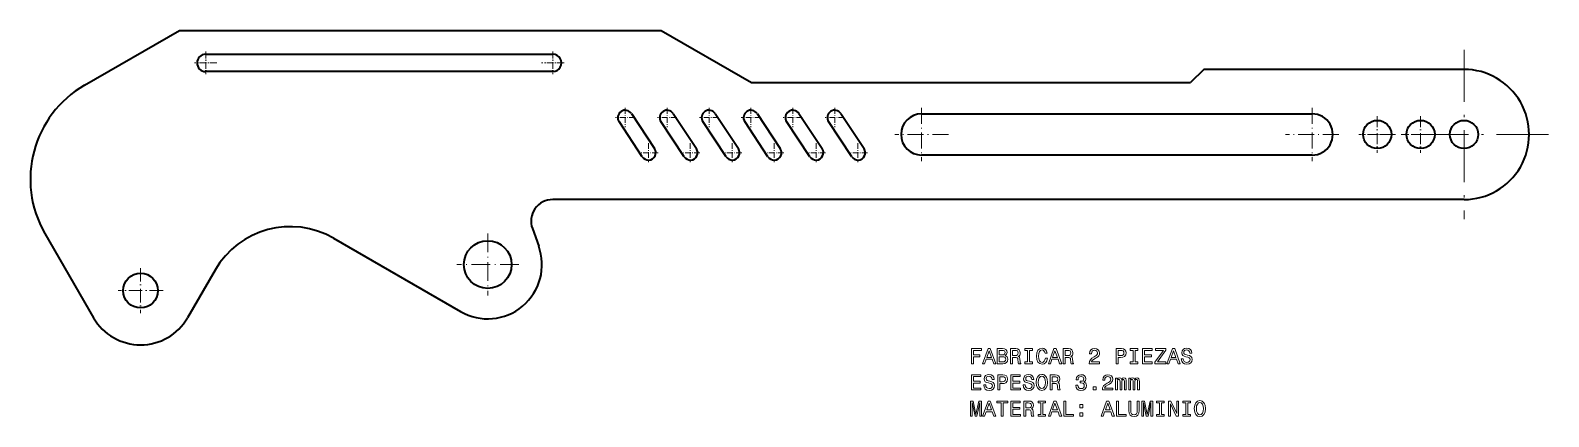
# Model space of a CAD drawing. Extents: x 37 to 387, y 96 to 185.
import ezdxf

# ---------------------------------------------------------------- set-up
doc = ezdxf.new("R2010")
doc.units = 0
doc.linetypes.add('DASHDOT', pattern=[18.5, 12, -3, 0.5, -3])

msp = doc.modelspace()

# ---------------------------------------------------------------- linework, layer by layer
at = {"color": 7, "lineweight": 35}
for p, q in [((49.797276, 172.10289), (71.702721, 184.75)), ((71.702721, 184.75), (182.702728, 184.75)), ((182.702728, 184.75), (203.487335, 172.75)), ((77.702721, 179.25), (157.702728, 179.25)), ((157.702728, 175.25), (77.702721, 175.25)), ((307.702728, 175.75), (304.702728, 172.75)), ((367.702728, 175.75), (307.702728, 175.75)), ((203.487335, 172.75), (304.702728, 172.75)), ((175.800873, 165.57959), (181.1521, 157.487473)), ((185.459229, 165.57959), (190.810455, 157.487473)), ((195.117584, 165.57959), (200.468811, 157.487473)), ((204.77594, 165.57959), (210.127167, 157.487473)), ((214.434296, 165.57959), (219.785522, 157.487473)), ((224.092651, 165.57959), (229.443878, 157.487473)), ((242.702728, 165.5), (332.702728, 165.5)), ((178.313187, 155.610123), (172.961945, 163.70224)), ((187.971542, 155.610123), (182.6203, 163.70224)), ((197.629883, 155.610123), (192.278656, 163.70224)), ((207.288239, 155.610123), (201.937012, 163.70224)), ((216.946594, 155.610123), (211.595367, 163.70224)), ((226.60495, 155.610123), (221.253723, 163.70224)), ((332.702728, 156), (242.702728, 156)), ((367.702728, 145.75), (157.686127, 145.75)), ((40.646641, 137.952255), (51.877403, 118.5)), ((107.196625, 136.815704), (136.452728, 119.924683)), ((152.987671, 139.039902), (154.448883, 135.025253)), ((79.876114, 129.495193), (73.528038, 118.5))]:
    msp.add_line(p, q, dxfattribs=at)
at = {"color": 7, "linetype": 'DASHDOT', "lineweight": 13, "ltscale": 0.13}
for p, q in [((77.702721, 179.850006), (77.702721, 174.649994)), ((157.702728, 179.850006), (157.702728, 174.649994)), ((80.302719, 177.25), (75.102722, 177.25)), ((160.302719, 177.25), (155.102722, 177.25))]:
    msp.add_line(p, q, dxfattribs=at)
at = {"color": 7, "linetype": 'DASHDOT', "lineweight": 13}
for p, q in [((367.702728, 180.25), (367.702728, 141.25)), ((387.202728, 160.75), (348.202728, 160.75))]:
    msp.add_line(p, q, dxfattribs=at)
at = {"color": 7, "linetype": 'DASHDOT', "lineweight": 13, "ltscale": 0.110614}
for p, q in [((176.593689, 164.640915), (172.169128, 164.640915)), ((174.381409, 166.85321), (174.381409, 162.428635)), ((186.252045, 164.640915), (181.827484, 164.640915)), ((184.039764, 166.85321), (184.039764, 162.428635)), ((195.9104, 164.640915), (191.48584, 164.640915)), ((193.69812, 166.85321), (193.69812, 162.428635)), ((205.568756, 164.640915), (201.144196, 164.640915)), ((203.356476, 166.85321), (203.356476, 162.428635)), ((215.227112, 164.640915), (210.802551, 164.640915)), ((213.014832, 166.85321), (213.014832, 162.428635)), ((224.885468, 164.640915), (220.460907, 164.640915)), ((222.673187, 166.85321), (222.673187, 162.428635)), ((179.732651, 158.761078), (179.732651, 154.336502)), ((189.391006, 158.761078), (189.391006, 154.336502)), ((199.049347, 158.761078), (199.049347, 154.336502)), ((208.707703, 158.761078), (208.707703, 154.336502)), ((218.366058, 158.761078), (218.366058, 154.336502)), ((228.024414, 158.761078), (228.024414, 154.336502)), ((181.944931, 156.548798), (177.520355, 156.548798))]:
    msp.add_line(p, q, dxfattribs=at)
at = {"color": 7, "linetype": 'DASHDOT', "lineweight": 13, "ltscale": 0.30875}
for p, q in [((242.702728, 166.925003), (242.702728, 154.574997)), ((332.702728, 166.925003), (332.702728, 154.574997)), ((248.877716, 160.75), (236.52771, 160.75))]:
    msp.add_line(p, q, dxfattribs=at)
at = {"color": 7, "linetype": 'DASHDOT', "lineweight": 13, "ltscale": 0.21125}
for p, q in [((347.702728, 164.975006), (347.702728, 156.524994)), ((357.702728, 164.975006), (357.702728, 156.524994)), ((351.927734, 160.75), (343.477722, 160.75)), ((361.927734, 160.75), (353.477722, 160.75))]:
    msp.add_line(p, q, dxfattribs=at)
at = {"color": 7, "linetype": 'DASHDOT', "lineweight": 13, "ltscale": 0.308749}
msp.add_line((338.877716, 160.75), (326.52774, 160.75), dxfattribs=at)
at = {"color": 7, "linetype": 'DASHDOT', "lineweight": 13, "ltscale": 0.110615}
for p, q in [((191.603302, 156.548798), (187.178711, 156.548798)), ((201.261658, 156.548798), (196.837067, 156.548798)), ((210.920013, 156.548798), (206.495422, 156.548798)), ((220.578369, 156.548798), (216.153778, 156.548798)), ((230.236725, 156.548798), (225.812134, 156.548798))]:
    msp.add_line(p, q, dxfattribs=at)
at = {"color": 7, "linetype": 'DASHDOT', "lineweight": 13, "ltscale": 0.3575}
for p, q in [((142.702728, 137.899994), (142.702728, 123.599998)), ((149.852722, 130.75), (135.552719, 130.75))]:
    msp.add_line(p, q, dxfattribs=at)
at = {"color": 7, "linetype": 'DASHDOT', "lineweight": 13, "ltscale": 0.26}
for p, q in [((62.702721, 129.949997), (62.702721, 119.550003)), ((67.902718, 124.75), (57.50272, 124.75))]:
    msp.add_line(p, q, dxfattribs=at)
at = {"color": 7, "lineweight": 13}
for points in [[(254.186874, 107.893372), (254.655899, 107.893372), (254.655899, 109.502159), (256.12851, 109.502159), (256.12851, 109.920746), (254.655899, 109.920746), (254.655899, 110.969742), (256.466431, 110.969742), (256.466431, 111.393372), (254.186874, 111.393372)], [(256.723633, 107.893372), (257.187592, 107.893372), (257.555756, 108.922188), (258.952728, 108.922188), (259.320892, 107.893372), (259.794952, 107.893372), (258.513977, 111.398415), (257.999573, 111.398415)], [(257.717133, 109.350861), (258.256775, 110.894089), (258.796387, 109.350861)], [(261.923187, 109.784584), (262.276215, 110.077087), (262.367004, 110.273773), (262.397247, 110.515854), (262.331696, 110.894089), (262.13501, 111.166428), (261.817291, 111.332855), (261.373474, 111.393372), (260.127808, 111.393372), (260.127808, 107.893372), (261.444092, 107.893372), (261.913116, 107.963974), (262.261078, 108.170746), (262.477936, 108.498558), (262.553589, 108.94236), (262.508209, 109.239914), (262.387177, 109.48703), (262.190491, 109.668587)], [(261.277649, 109.940926), (260.591766, 109.940926), (260.591766, 110.974785), (261.317993, 110.974785), (261.590332, 110.944527), (261.781982, 110.853745), (261.89798, 110.697403), (261.938324, 110.465416), (261.892944, 110.233429), (261.771881, 110.072044), (261.565125, 109.971184)], [(261.388611, 108.311958), (260.591766, 108.311958), (260.591766, 109.517288), (261.343231, 109.517288), (261.66095, 109.481987), (261.887878, 109.376083), (262.024048, 109.194527), (262.069458, 108.932274), (262.024048, 108.6549), (261.89798, 108.463257), (261.686157, 108.34726)], [(263.204163, 107.893372), (263.673187, 107.893372), (263.673187, 109.37104), (264.152283, 109.37104), (264.50531, 109.355911), (264.727234, 109.285301), (264.848267, 109.118874), (264.898682, 108.821327), (264.92392, 108.367432), (264.954163, 108.069885), (265.014679, 107.893372), (265.54422, 107.893372), (265.54422, 107.989189), (265.428223, 108.130402), (265.387878, 108.392654), (265.3526, 108.957489), (265.266846, 109.376083), (265.150848, 109.507202), (264.969299, 109.603027), (265.171021, 109.729103), (265.312225, 109.905617), (265.403015, 110.127518), (265.433289, 110.394814), (265.362671, 110.818443), (265.16095, 111.136169), (264.828094, 111.327812), (264.374207, 111.393372), (263.204163, 111.393372)], [(264.243073, 110.964699), (264.55072, 110.934441), (264.767578, 110.838615), (264.903748, 110.662102), (264.949127, 110.384727), (264.898682, 110.092216), (264.762512, 109.915703), (264.530548, 109.824928), (264.21283, 109.799713), (263.673187, 109.799713), (263.673187, 110.964699)], [(267.132843, 108.317001), (266.487305, 108.317001), (266.487305, 107.893372), (268.24234, 107.893372), (268.24234, 108.317001), (267.596832, 108.317001), (267.596832, 110.969742), (268.24234, 110.969742), (268.24234, 111.393372), (266.487305, 111.393372), (266.487305, 110.969742), (267.132843, 110.969742)], [(271.217865, 109.194527), (271.117004, 108.770897), (270.950562, 108.4683), (270.718567, 108.2817), (270.446259, 108.221184), (270.118439, 108.311958), (269.861237, 108.584297), (269.689758, 109.028099), (269.634277, 109.643372), (269.689758, 110.253601), (269.856201, 110.702446), (270.113403, 110.974785), (270.446259, 111.070602), (270.688324, 111.020172), (270.895081, 110.87896), (271.056488, 110.652016), (271.167419, 110.33934), (271.646545, 110.33934), (271.495239, 110.818443), (271.233002, 111.181557), (270.874908, 111.408501), (270.446259, 111.489197), (269.911652, 111.363113), (269.503174, 111.010086), (269.240906, 110.430115), (269.150146, 109.643372), (269.240906, 108.856628), (269.503174, 108.276657), (269.911652, 107.918587), (270.446259, 107.797554), (270.915253, 107.893372), (271.293518, 108.16066), (271.560791, 108.599426), (271.701996, 109.194527)], [(271.903748, 107.893372), (272.367706, 107.893372), (272.73587, 108.922188), (274.132843, 108.922188), (274.501007, 107.893372), (274.975067, 107.893372), (273.694092, 111.398415), (273.179688, 111.398415)], [(272.897247, 109.350861), (273.43689, 110.894089), (273.976501, 109.350861)], [(275.348267, 107.893372), (275.817291, 107.893372), (275.817291, 109.37104), (276.296387, 109.37104), (276.649414, 109.355911), (276.871307, 109.285301), (276.992371, 109.118874), (277.042786, 108.821327), (277.067993, 108.367432), (277.098267, 108.069885), (277.158783, 107.893372), (277.688324, 107.893372), (277.688324, 107.989189), (277.572327, 108.130402), (277.531982, 108.392654), (277.496674, 108.957489), (277.41095, 109.376083), (277.294952, 109.507202), (277.113403, 109.603027), (277.315125, 109.729103), (277.456329, 109.905617), (277.547119, 110.127518), (277.577362, 110.394814), (277.506775, 110.818443), (277.305023, 111.136169), (276.972168, 111.327812), (276.51828, 111.393372), (275.348267, 111.393372)], [(276.387177, 110.964699), (276.694794, 110.934441), (276.911652, 110.838615), (277.047821, 110.662102), (277.093231, 110.384727), (277.042786, 110.092216), (276.906616, 109.915703), (276.674622, 109.824928), (276.356903, 109.799713), (275.817291, 109.799713), (275.817291, 110.964699)], [(281.314392, 107.893372), (283.720032, 107.893372), (283.720032, 108.327087), (281.818726, 108.327087), (281.924622, 108.564117), (282.106201, 108.760803), (282.665985, 109.118874), (282.963531, 109.270172), (283.296387, 109.48703), (283.533417, 109.739197), (283.669586, 110.036743), (283.720032, 110.374641), (283.634277, 110.798271), (283.397247, 111.131126), (283.034149, 111.342941), (282.565125, 111.418587), (282.080963, 111.332855), (281.71283, 111.095818), (281.475769, 110.717583), (281.395081, 110.2183), (281.395081, 110.147697), (281.854034, 110.147697), (281.854034, 110.188042), (281.899414, 110.530983), (282.035583, 110.783142), (282.252441, 110.944527), (282.539917, 111), (282.832397, 110.94957), (283.049255, 110.823486), (283.190491, 110.626801), (283.240906, 110.379684), (283.205597, 110.147697), (283.109802, 109.951012), (282.948395, 109.779541), (282.726501, 109.628242), (282.428955, 109.466858), (281.934723, 109.154175), (281.586731, 108.821327), (281.379974, 108.41787), (281.314392, 107.908501)], [(287.552856, 107.893372), (288.016846, 107.893372), (288.016846, 109.37104), (288.53125, 109.37104), (289.05072, 109.396255), (289.464264, 109.572769), (289.731537, 109.915703), (289.822327, 110.384727), (289.751709, 110.818443), (289.549988, 111.136169), (289.217133, 111.327812), (288.763245, 111.393372), (287.552856, 111.393372)], [(288.637177, 110.964699), (288.939758, 110.934441), (289.161652, 110.838615), (289.292786, 110.662102), (289.338165, 110.384727), (289.28775, 110.092216), (289.151581, 109.915703), (288.919586, 109.824928), (288.601868, 109.799713), (288.016846, 109.799713), (288.016846, 110.964699)], [(291.421021, 108.317001), (290.775482, 108.317001), (290.775482, 107.893372), (292.530548, 107.893372), (292.530548, 108.317001), (291.88501, 108.317001), (291.88501, 110.969742), (292.530548, 110.969742), (292.530548, 111.393372), (290.775482, 111.393372), (290.775482, 110.969742), (291.421021, 110.969742)], [(293.629944, 107.893372), (295.848969, 107.893372), (295.848969, 108.317001), (294.093933, 108.317001), (294.093933, 109.502159), (295.657349, 109.502159), (295.657349, 109.920746), (294.093933, 109.920746), (294.093933, 110.969742), (295.808624, 110.969742), (295.808624, 111.393372), (293.629944, 111.393372)], [(296.469299, 107.893372), (298.980835, 107.893372), (298.980835, 108.317001), (297.024048, 108.317001), (298.980835, 110.994957), (298.980835, 111.393372), (296.605469, 111.393372), (296.605469, 110.969742), (298.456329, 110.969742), (296.469299, 108.296829)], [(299.227936, 107.893372), (299.691925, 107.893372), (300.060059, 108.922188), (301.457031, 108.922188), (301.825195, 107.893372), (302.299255, 107.893372), (301.01828, 111.398415), (300.503876, 111.398415)], [(300.221466, 109.350861), (300.761078, 110.894089), (301.30072, 109.350861)], [(303.000275, 109.048271), (302.541351, 109.048271), (302.642212, 108.513687), (302.894348, 108.120316), (303.282684, 107.883286), (303.80719, 107.797554), (304.32663, 107.878242), (304.714966, 108.100143), (304.962097, 108.448128), (305.052856, 108.907059), (304.977234, 109.320602), (304.765411, 109.587898), (304.422455, 109.764412), (303.963531, 109.895531), (303.57016, 109.991356), (303.312958, 110.102303), (303.166687, 110.263687), (303.121307, 110.515854), (303.166687, 110.742798), (303.297821, 110.914268), (303.499542, 111.030258), (303.776917, 111.070602), (304.059357, 111.020172), (304.28125, 110.884003), (304.42749, 110.657059), (304.498108, 110.349426), (304.957031, 110.349426), (304.957031, 110.359512), (304.876343, 110.833572), (304.639313, 111.1866), (304.266113, 111.408501), (303.76181, 111.484146), (303.307922, 111.408501), (302.954895, 111.196686), (302.727936, 110.868874), (302.647247, 110.445244), (302.712799, 110.067001), (302.904449, 109.809799), (303.207031, 109.638329), (303.620605, 109.507202), (304.029083, 109.391212), (304.336731, 109.280258), (304.523315, 109.118874), (304.588898, 108.856628), (304.528381, 108.58934), (304.37204, 108.387611), (304.13501, 108.261528), (303.827362, 108.221184), (303.484436, 108.276657), (303.222168, 108.438042), (303.055756, 108.700287)], [(254.161667, 101.846542), (256.380676, 101.846542), (256.380676, 102.270172), (254.625641, 102.270172), (254.625641, 103.45533), (256.189026, 103.45533), (256.189026, 103.873917), (254.625641, 103.873917), (254.625641, 104.922913), (256.340332, 104.922913), (256.340332, 105.346542), (254.161667, 105.346542)], [(257.45993, 103.001442), (257.001007, 103.001442), (257.101868, 102.466858), (257.354034, 102.073486), (257.74234, 101.836456), (258.266846, 101.750725), (258.786316, 101.831413), (259.174622, 102.053314), (259.421753, 102.401299), (259.512512, 102.860229), (259.43689, 103.273773), (259.225067, 103.541069), (258.882111, 103.717583), (258.423187, 103.848701), (258.029816, 103.944527), (257.772614, 104.055473), (257.626373, 104.216858), (257.580963, 104.469025), (257.626373, 104.695969), (257.757477, 104.867439), (257.959198, 104.983429), (258.236603, 105.023773), (258.519012, 104.973343), (258.740906, 104.837173), (258.887177, 104.610229), (258.957764, 104.302597), (259.416718, 104.302597), (259.416718, 104.312683), (259.335999, 104.786743), (259.098969, 105.139771), (258.725769, 105.361671), (258.221466, 105.437317), (257.767578, 105.361671), (257.414551, 105.149857), (257.187592, 104.822044), (257.106903, 104.398415), (257.172455, 104.020172), (257.364105, 103.76297), (257.666718, 103.591499), (258.080261, 103.460373), (258.488739, 103.344383), (258.796387, 103.233429), (258.983002, 103.072044), (259.048553, 102.809799), (258.988037, 102.542511), (258.831696, 102.340782), (258.594666, 102.214699), (258.287018, 102.174355), (257.944092, 102.229828), (257.681824, 102.391212), (257.515411, 102.653458)], [(260.228668, 101.846542), (260.692627, 101.846542), (260.692627, 103.324211), (261.207062, 103.324211), (261.726501, 103.349426), (262.140045, 103.52594), (262.407349, 103.868874), (262.498108, 104.337898), (262.427521, 104.771614), (262.225769, 105.08934), (261.892944, 105.280983), (261.439026, 105.346542), (260.228668, 105.346542)], [(263.269745, 101.846542), (265.488739, 101.846542), (265.488739, 102.270172), (263.733704, 102.270172), (263.733704, 103.45533), (265.297119, 103.45533), (265.297119, 103.873917), (263.733704, 103.873917), (263.733704, 104.922913), (265.448395, 104.922913), (265.448395, 105.346542), (263.269745, 105.346542)], [(266.567993, 103.001442), (266.10907, 103.001442), (266.20993, 102.466858), (266.462097, 102.073486), (266.850433, 101.836456), (267.374908, 101.750725), (267.894379, 101.831413), (268.282715, 102.053314), (268.529816, 102.401299), (268.620605, 102.860229), (268.544952, 103.273773), (268.33313, 103.541069), (267.990204, 103.717583), (267.53125, 103.848701), (267.137878, 103.944527), (266.880676, 104.055473), (266.734436, 104.216858), (266.689026, 104.469025), (266.734436, 104.695969), (266.86554, 104.867439), (267.067291, 104.983429), (267.344666, 105.023773), (267.627075, 104.973343), (267.848969, 104.837173), (267.995239, 104.610229), (268.065826, 104.302597), (268.52478, 104.302597), (268.52478, 104.312683), (268.444092, 104.786743), (268.207062, 105.139771), (267.833862, 105.361671), (267.329529, 105.437317), (266.875641, 105.361671), (266.522614, 105.149857), (266.295654, 104.822044), (266.214966, 104.398415), (266.280548, 104.020172), (266.472168, 103.76297), (266.77478, 103.591499), (267.188324, 103.460373), (267.596832, 103.344383), (267.904449, 103.233429), (268.091064, 103.072044), (268.156616, 102.809799), (268.0961, 102.542511), (267.939758, 102.340782), (267.702728, 102.214699), (267.395081, 102.174355), (267.052155, 102.229828), (266.789917, 102.391212), (266.623474, 102.653458)], [(269.104736, 103.596542), (269.195526, 102.809799), (269.457764, 102.229828), (269.866272, 101.871758), (270.400848, 101.750725), (270.930389, 101.871758), (271.343933, 102.229828), (271.601135, 102.809799), (271.69696, 103.596542), (271.601135, 104.378242), (271.490204, 104.695969), (271.343933, 104.958214), (270.930389, 105.316284), (270.678223, 105.407059), (270.400848, 105.442368), (269.861237, 105.316284), (269.452728, 104.963257), (269.195526, 104.383286)], [(269.588898, 103.596542), (269.644379, 104.206772), (269.810791, 104.655617), (270.067993, 104.927956), (270.400848, 105.023773), (270.728668, 104.927956), (270.98587, 104.650574), (271.152283, 104.201729), (271.21283, 103.596542), (271.152283, 102.986313), (270.98587, 102.537468), (270.728668, 102.265129), (270.400848, 102.174355), (270.067993, 102.265129), (269.810791, 102.537468), (269.644379, 102.98127)], [(272.312225, 101.846542), (272.78125, 101.846542), (272.78125, 103.324211), (273.260376, 103.324211), (273.613403, 103.309082), (273.835297, 103.238472), (273.956329, 103.072044), (274.006775, 102.774498), (274.031982, 102.320602), (274.062225, 102.023056), (274.122742, 101.846542), (274.652283, 101.846542), (274.652283, 101.94236), (274.536316, 102.083572), (274.495972, 102.345825), (274.460663, 102.91066), (274.374908, 103.329254), (274.258911, 103.460373), (274.077362, 103.556198), (274.279114, 103.682274), (274.420319, 103.858788), (274.511078, 104.080688), (274.541351, 104.347984), (274.470734, 104.771614), (274.269012, 105.08934), (273.936157, 105.280983), (273.482269, 105.346542), (272.312225, 105.346542)], [(278.238037, 102.945969), (278.238037, 102.91066), (278.318726, 102.426514), (278.555756, 102.0634), (278.928955, 101.831413), (279.423187, 101.745674), (279.947693, 101.831413), (280.341064, 102.053314), (280.593231, 102.406342), (280.68399, 102.860229), (280.643646, 103.157784), (280.532715, 103.399857), (280.351135, 103.586456), (280.10907, 103.722626), (280.43689, 103.994957), (280.552887, 104.428673), (280.477234, 104.822044), (280.260376, 105.119598), (279.907349, 105.306198), (279.423187, 105.371758), (278.969299, 105.291069), (278.621307, 105.069168), (278.394379, 104.716141), (278.318726, 104.247116), (278.318726, 104.211815), (278.767578, 104.211815), (278.807922, 104.534584), (278.939026, 104.766571), (279.150848, 104.907784), (279.448395, 104.958214), (279.710663, 104.91787), (279.902283, 104.811958), (280.01828, 104.640488), (280.06369, 104.408501), (280.01828, 104.161385), (279.897247, 103.994957), (279.685425, 103.894096), (279.39798, 103.863831), (279.201294, 103.868874), (279.201294, 103.470459), (279.448395, 103.480545), (279.766113, 103.435158), (280.003174, 103.314125), (280.144379, 103.117439), (280.194794, 102.860229), (280.139343, 102.567726), (279.993073, 102.350868), (279.761078, 102.214699), (279.453461, 102.169312), (279.135742, 102.219742), (278.903748, 102.37104), (278.757477, 102.613113), (278.701996, 102.945969)], [(284.350433, 101.846542), (286.756042, 101.846542), (286.756042, 102.280258), (284.854736, 102.280258), (284.960663, 102.517288), (285.142212, 102.713974), (285.701996, 103.072044), (285.999573, 103.223343), (286.332397, 103.440201), (286.569458, 103.692368), (286.705597, 103.989914), (286.756042, 104.327812), (286.670319, 104.751442), (286.433289, 105.084297), (286.07016, 105.296112), (285.601135, 105.371758), (285.117004, 105.286026), (284.74884, 105.048988), (284.51181, 104.670753), (284.431122, 104.171471), (284.431122, 104.100868), (284.890045, 104.100868), (284.890045, 104.141212), (284.935425, 104.484154), (285.071594, 104.736313), (285.288452, 104.897697), (285.575928, 104.953171), (285.868439, 104.90274), (286.085297, 104.776657), (286.226501, 104.579971), (286.276947, 104.332855), (286.241638, 104.100868), (286.145813, 103.904182), (285.984436, 103.732712), (285.762512, 103.581413), (285.464966, 103.420029), (284.970734, 103.107346), (284.622742, 102.774498), (284.415985, 102.37104), (284.350433, 101.861671)], [(261.312958, 104.91787), (261.61554, 104.887611), (261.837463, 104.791786), (261.968567, 104.615273), (262.013977, 104.337898), (261.963531, 104.045387), (261.827362, 103.868874), (261.595367, 103.778099), (261.277649, 103.752884), (260.692627, 103.752884), (260.692627, 104.91787)], [(273.351135, 104.91787), (273.658783, 104.887611), (273.875641, 104.791786), (274.01181, 104.615273), (274.05719, 104.337898), (274.006775, 104.045387), (273.870605, 103.868874), (273.638611, 103.778099), (273.320892, 103.752884), (272.78125, 103.752884), (272.78125, 104.91787)], [(282.19696, 101.846542), (282.892944, 101.846542), (282.892944, 102.597984), (282.19696, 102.597984)], [(287.396545, 101.846542), (287.805023, 101.846542), (287.805023, 103.657059), (287.830261, 103.929398), (287.905884, 104.126083), (288.021881, 104.242073), (288.173187, 104.287468), (288.29422, 104.247116), (288.374908, 104.146255), (288.415253, 103.974785), (288.430389, 103.747841), (288.430389, 101.846542), (288.81369, 101.846542), (288.81369, 103.657059), (288.838898, 103.924355), (288.914551, 104.12104), (289.035583, 104.242073), (289.18689, 104.287468), (289.307922, 104.247116), (289.388611, 104.146255), (289.439026, 103.747841), (289.439026, 101.846542), (289.847534, 101.846542), (289.847534, 103.717583), (289.822327, 104.105911), (289.741638, 104.403458), (289.580261, 104.585014), (289.317993, 104.650574), (289.010376, 104.549713), (288.773315, 104.257202), (288.586731, 104.54467), (288.274048, 104.650574), (287.986572, 104.549713), (287.789917, 104.267288), (287.789917, 104.554756), (287.396545, 104.554756)], [(290.432556, 101.846542), (290.841064, 101.846542), (290.841064, 103.657059), (290.866272, 103.929398), (290.941925, 104.126083), (291.057922, 104.242073), (291.209198, 104.287468), (291.330261, 104.247116), (291.41095, 104.146255), (291.451294, 103.974785), (291.466431, 103.747841), (291.466431, 101.846542), (291.849701, 101.846542), (291.849701, 103.657059), (291.874908, 103.924355), (291.950562, 104.12104), (292.071594, 104.242073), (292.2229, 104.287468), (292.343933, 104.247116), (292.424622, 104.146255), (292.475067, 103.747841), (292.475067, 101.846542), (292.883545, 101.846542), (292.883545, 103.717583), (292.858337, 104.105911), (292.777649, 104.403458), (292.616272, 104.585014), (292.354034, 104.650574), (292.046387, 104.549713), (291.809357, 104.257202), (291.622742, 104.54467), (291.310059, 104.650574), (291.022614, 104.549713), (290.825928, 104.267288), (290.825928, 104.554756), (290.432556, 104.554756)], [(253.95993, 95.799713), (254.348267, 95.799713), (254.348267, 98.976944), (255.003876, 95.799713), (255.437592, 95.799713), (256.088165, 98.976944), (256.088165, 95.799713), (256.481537, 95.799713), (256.481537, 99.299713), (255.866272, 99.299713), (255.220734, 96.213257), (254.580246, 99.299713), (253.95993, 99.299713)], [(256.723633, 95.799713), (257.187592, 95.799713), (257.555756, 96.828529), (258.952728, 96.828529), (259.320892, 95.799713), (259.794952, 95.799713), (258.513977, 99.304756), (257.999573, 99.304756)], [(257.717133, 97.257202), (258.256775, 98.80043), (258.796387, 97.257202)], [(261.060791, 95.799713), (261.52478, 95.799713), (261.52478, 98.876083), (262.583862, 98.876083), (262.583862, 99.299713), (259.996674, 99.299713), (259.996674, 98.876083), (261.060791, 98.876083)], [(263.269745, 95.799713), (265.488739, 95.799713), (265.488739, 96.223343), (263.733704, 96.223343), (263.733704, 97.408501), (265.297119, 97.408501), (265.297119, 97.827087), (263.733704, 97.827087), (263.733704, 98.876083), (265.448395, 98.876083), (265.448395, 99.299713), (263.269745, 99.299713)], [(266.240204, 95.799713), (266.709229, 95.799713), (266.709229, 97.277382), (267.188324, 97.277382), (267.541351, 97.262253), (267.763245, 97.191643), (267.884277, 97.025215), (267.934723, 96.727669), (267.95993, 96.273773), (267.990204, 95.976227), (268.05072, 95.799713), (268.580261, 95.799713), (268.580261, 95.895531), (268.464264, 96.036743), (268.42392, 96.298996), (268.388611, 96.863831), (268.302887, 97.282425), (268.18689, 97.413544), (268.00531, 97.509369), (268.207062, 97.635445), (268.348267, 97.811958), (268.439026, 98.033859), (268.469299, 98.301155), (268.398682, 98.724785), (268.19696, 99.042511), (267.864105, 99.234154), (267.410217, 99.299713), (266.240204, 99.299713)], [(267.279083, 98.87104), (267.586731, 98.840782), (267.803589, 98.744957), (267.939758, 98.568443), (267.985138, 98.291069), (267.934723, 97.998558), (267.798553, 97.822044), (267.566559, 97.73127), (267.24884, 97.706055), (266.709229, 97.706055), (266.709229, 98.87104)], [(270.168854, 96.223343), (269.523346, 96.223343), (269.523346, 95.799713), (271.278381, 95.799713), (271.278381, 96.223343), (270.632843, 96.223343), (270.632843, 98.876083), (271.278381, 98.876083), (271.278381, 99.299713), (269.523346, 99.299713), (269.523346, 98.876083), (270.168854, 98.876083)], [(271.903748, 95.799713), (272.367706, 95.799713), (272.73587, 96.828529), (274.132843, 96.828529), (274.501007, 95.799713), (274.975067, 95.799713), (273.694092, 99.304756), (273.179688, 99.304756)], [(272.897247, 97.257202), (273.43689, 98.80043), (273.976501, 97.257202)], [(275.449127, 95.799713), (277.698395, 95.799713), (277.698395, 96.223343), (275.913116, 96.223343), (275.913116, 99.299713), (275.449127, 99.299713)], [(279.16095, 97.756485), (279.856903, 97.756485), (279.856903, 98.507927), (279.16095, 98.507927)], [(284.047821, 95.799713), (284.51181, 95.799713), (284.879974, 96.828529), (286.276947, 96.828529), (286.645081, 95.799713), (287.119141, 95.799713), (285.838165, 99.304756), (285.323761, 99.304756)], [(285.041351, 97.257202), (285.580963, 98.80043), (286.120605, 97.257202)], [(287.593201, 95.799713), (289.842499, 95.799713), (289.842499, 96.223343), (288.05719, 96.223343), (288.05719, 99.299713), (287.593201, 99.299713)], [(290.447693, 97.131126), (290.51828, 96.500725), (290.740173, 96.051872), (291.113403, 95.79467), (291.653015, 95.703896), (292.187592, 95.79467), (292.560791, 96.051872), (292.782684, 96.495682), (292.858337, 97.131126), (292.858337, 99.299713), (292.389313, 99.299713), (292.389313, 97.105911), (292.343933, 96.677238), (292.207764, 96.369598), (291.975769, 96.188042), (291.653015, 96.127525), (291.32016, 96.188042), (291.088165, 96.369598), (290.951996, 96.672188), (290.911652, 97.105911), (290.911652, 99.299713), (290.447693, 99.299713)], [(293.428223, 95.799713), (293.816559, 95.799713), (293.816559, 98.976944), (294.472168, 95.799713), (294.905884, 95.799713), (295.556458, 98.976944), (295.556458, 95.799713), (295.949829, 95.799713), (295.949829, 99.299713), (295.334564, 99.299713), (294.689026, 96.213257), (294.048553, 99.299713), (293.428223, 99.299713)], [(297.493073, 96.223343), (296.847534, 96.223343), (296.847534, 95.799713), (298.60257, 95.799713), (298.60257, 96.223343), (297.957031, 96.223343), (297.957031, 98.876083), (298.60257, 98.876083), (298.60257, 99.299713), (296.847534, 99.299713), (296.847534, 98.876083), (297.493073, 98.876083)], [(299.611237, 95.799713), (300.029816, 95.799713), (300.029816, 98.669312), (301.371307, 95.799713), (301.91095, 95.799713), (301.91095, 99.299713), (301.487305, 99.299713), (301.487305, 96.430115), (300.16095, 99.299713), (299.611237, 99.299713)], [(303.565125, 96.223343), (302.919586, 96.223343), (302.919586, 95.799713), (304.674622, 95.799713), (304.674622, 96.223343), (304.029083, 96.223343), (304.029083, 98.876083), (304.674622, 98.876083), (304.674622, 99.299713), (302.919586, 99.299713), (302.919586, 98.876083), (303.565125, 98.876083)], [(305.537018, 97.549713), (305.627808, 96.76297), (305.890045, 96.182999), (306.298553, 95.824928), (306.83313, 95.703896), (307.362671, 95.824928), (307.776215, 96.182999), (308.033417, 96.76297), (308.129242, 97.549713), (308.033417, 98.331413), (307.922455, 98.649139), (307.776215, 98.911385), (307.362671, 99.269455), (307.110504, 99.360229), (306.83313, 99.395538), (306.293488, 99.269455), (305.88501, 98.916428), (305.627808, 98.336456)], [(306.021179, 97.549713), (306.07663, 98.159943), (306.243073, 98.608788), (306.500275, 98.881126), (306.83313, 98.976944), (307.16095, 98.881126), (307.418152, 98.603745), (307.584564, 98.1549), (307.645081, 97.549713), (307.584564, 96.939484), (307.418152, 96.490639), (307.16095, 96.2183), (306.83313, 96.127525), (306.500275, 96.2183), (306.243073, 96.490639), (306.07663, 96.934441)], [(279.16095, 95.799713), (279.856903, 95.799713), (279.856903, 96.551155), (279.16095, 96.551155)]]:
    msp.add_lwpolyline(points, close=True, dxfattribs=at)
at = {"color": 7, "lineweight": 35}
for centre, radius in [((347.702728, 160.75), 3.25), ((357.702728, 160.75), 3.25), ((367.702728, 160.75), 3.25), ((142.702728, 130.75), 5.5), ((62.702721, 124.75), 4)]:
    msp.add_circle(centre, radius, dxfattribs=at)
for centre, radius, start, end in [((77.702721, 177.25), 2, 90.000003, 269.999997), ((157.702728, 177.25), 2, 269.999997, 90.000003), ((367.702728, 160.75), 15, 269.999997, 90.000003), ((62.297276, 150.452255), 25, 120.000003, 210.000003), ((174.381409, 164.640915), 1.701759, 33.47627, 213.476268), ((184.039764, 164.640915), 1.701759, 33.47627, 213.476268), ((193.69812, 164.640915), 1.701759, 33.47627, 213.476268), ((203.356476, 164.640915), 1.701759, 33.47627, 213.476268), ((213.014832, 164.640915), 1.701759, 33.47627, 213.476268), ((222.673187, 164.640915), 1.701759, 33.47627, 213.476268), ((242.702728, 160.75), 4.75, 90.000003, 269.999997), ((332.702728, 160.75), 4.75, 269.999997, 90.000003), ((179.732651, 156.548798), 1.701759, 213.476268, 33.47627), ((189.391006, 156.548798), 1.701759, 213.476268, 33.47627), ((199.049347, 156.548798), 1.701759, 213.476268, 33.47627), ((208.707703, 156.548798), 1.701759, 213.476268, 33.47627), ((218.366058, 156.548798), 1.701759, 213.476268, 33.47627), ((228.024414, 156.548798), 1.701759, 213.476268, 33.47627), ((157.686127, 140.75), 5, 90.000003, 200.000005), ((97.196625, 119.495193), 20, 60.000002, 149.999997), ((142.702728, 130.75), 12.5, 239.999997, 20.000001), ((62.702721, 124.75), 12.5, 210.000003, 329.999999)]:
    msp.add_arc(centre, radius, start, end, dxfattribs=at)

doc.saveas('drawing.dxf')
